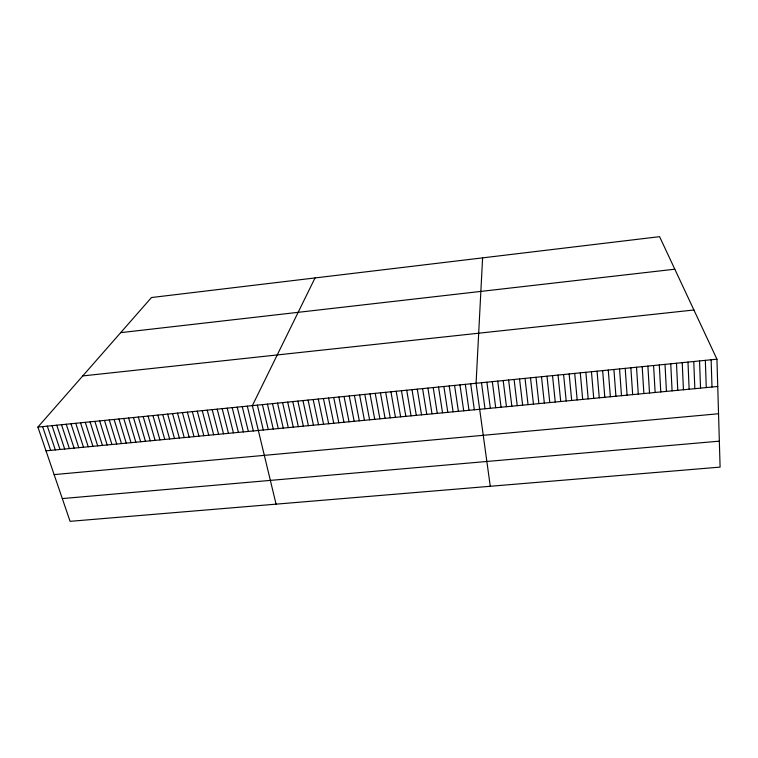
<?xml version="1.0" encoding="UTF-8"?>
<svg xmlns="http://www.w3.org/2000/svg" width="758" height="758" viewBox="0 0 758 758"><rect width="100%" height="100%" fill="white"/><g stroke="black" fill="none" stroke-linecap="round" stroke-linejoin="round"><path stroke-width="1.14" d="M482.6 257.872L476.081 383.273L490.274 486.285M315.034 277.94L252.357 405.634L276.073 504.146M37.9 427.076L151.467 297.534L659.583 236.667L716.945 359.188L720.1 467.108L70.077 521.333L37.9 427.076L716.945 359.188M120.683 332.648L674.81 269.204M82.736 375.93L693.911 309.994M46.011 450.821L717.741 386.476M54.131 474.612L718.537 413.754M62.308 498.575L719.342 441.156M42.609 426.612L50.672 450.375M47.318 426.138L55.334 449.93M52.037 425.664L60.015 449.485M56.765 425.191L64.695 449.03M61.502 424.717L69.385 448.584M66.249 424.243L74.085 448.13M70.996 423.769L78.785 447.684M75.753 423.296L83.503 447.229M80.519 422.812L88.222 446.784M85.294 422.339L92.95 446.329M90.079 421.865L97.687 445.875M94.873 421.382L102.425 445.42M99.668 420.898L107.181 444.965M104.471 420.425L111.938 444.51M109.285 419.941L116.704 444.055M114.107 419.458L121.479 443.591M118.93 418.975L126.254 443.136M123.772 418.492L131.049 442.681M128.614 418.009L135.843 442.217M133.465 417.525L140.647 441.753M138.326 417.042L145.46 441.298M143.196 416.549L150.283 440.834M148.075 416.066L155.106 440.37M152.955 415.574L159.947 439.905M157.853 415.09L164.789 439.441M162.752 414.598L169.64 438.977M167.66 414.105L174.501 438.512M172.578 413.612L179.371 438.048M177.505 413.119L184.241 437.584M182.432 412.627L189.13 437.11M187.378 412.134L194.02 436.646M192.324 411.641L198.918 436.172M197.279 411.149L203.826 435.708M202.244 410.647L208.744 435.234M207.218 410.154L213.661 434.76M212.202 409.652L218.598 434.296M217.186 409.149L223.534 433.822M222.189 408.657L228.48 433.349M227.192 408.155L233.436 432.865M232.213 407.652L238.4 432.392M237.235 407.15L243.375 431.918M242.266 406.648L248.349 431.444M247.307 406.146L253.343 430.961M257.379 405.132L263.31 430.013M262.41 404.63L268.285 429.53M267.441 404.128L273.268 429.056M272.492 403.626L278.262 428.573M277.551 403.123L283.265 428.099M282.611 402.612L288.277 427.616M287.68 402.11L293.299 427.133M292.768 401.598L298.33 426.65M297.856 401.086L303.361 426.176M302.954 400.584L308.411 425.693M308.061 400.072L313.461 425.2M313.168 399.561L318.521 424.717M318.294 399.049L323.59 424.234M323.429 398.528L328.669 423.75M328.565 398.016L333.757 423.258M333.719 397.505L338.845 422.774M338.873 396.984L343.952 422.282M344.037 396.472L349.059 421.799M349.22 395.951L354.185 421.306M354.403 395.439L359.311 420.813M359.595 394.918L364.446 420.32M364.797 394.397L369.591 419.828M370.008 393.876L374.746 419.335M375.219 393.355L379.91 418.842M380.45 392.834L385.083 418.34M385.689 392.312L390.266 417.848M390.929 391.782L395.449 417.355M396.188 391.261L400.65 416.853M401.446 390.73L405.852 416.35M406.724 390.209L411.073 415.858M412.001 389.678L416.294 415.356M417.288 389.148L421.524 414.853M422.594 388.617L426.763 414.351M427.9 388.087L432.013 413.849M433.216 387.556L437.271 413.347M438.541 387.025L442.539 412.845M443.875 386.495L447.817 412.333M449.219 385.955L453.104 411.831M454.573 385.424L458.401 411.319M459.935 384.884L463.707 410.817M465.308 384.344L469.012 410.305M470.69 383.813L474.337 409.794M481.482 382.733L485.006 408.77M486.892 382.193L490.35 408.259M492.312 381.644L495.713 407.747M497.731 381.103L501.076 407.236M503.17 380.563L506.458 406.714M508.618 380.014L511.84 406.203M514.076 379.474L517.231 405.682M519.543 378.924L522.641 405.17M525.01 378.375L528.051 404.649M530.496 377.835L533.471 404.128M535.991 377.285L538.9 403.607M541.496 376.735L544.339 403.085M547.001 376.176L549.796 402.564M552.525 375.627L555.254 402.043M558.059 375.077L560.721 401.522M563.601 374.518L566.198 400.991M569.154 373.969L571.684 400.47M574.716 373.41L577.179 399.94M580.277 372.851L582.684 399.419M585.858 372.292L588.199 398.888M591.448 371.733L593.732 398.357M597.048 371.174L599.265 397.827M602.657 370.615L604.808 397.296M608.276 370.056L610.361 396.766M613.904 369.487L615.922 396.235M619.551 368.928L621.494 395.695M625.198 368.36L627.084 395.164M630.855 367.801L632.674 394.624M636.521 367.232L638.274 394.094M642.197 366.664L643.883 393.554M647.891 366.095L649.511 393.014M653.585 365.527L655.139 392.473M659.299 364.958L660.777 391.933M665.012 364.38L666.434 391.393M670.745 363.812L672.09 390.853M676.487 363.234L677.766 390.313M682.228 362.656L683.441 389.764M687.989 362.087L689.136 389.224M693.76 361.509L694.84 388.674M699.539 360.931L700.544 388.124M705.328 360.353L706.266 387.575M711.127 359.775L711.999 387.025"/></g></svg>
